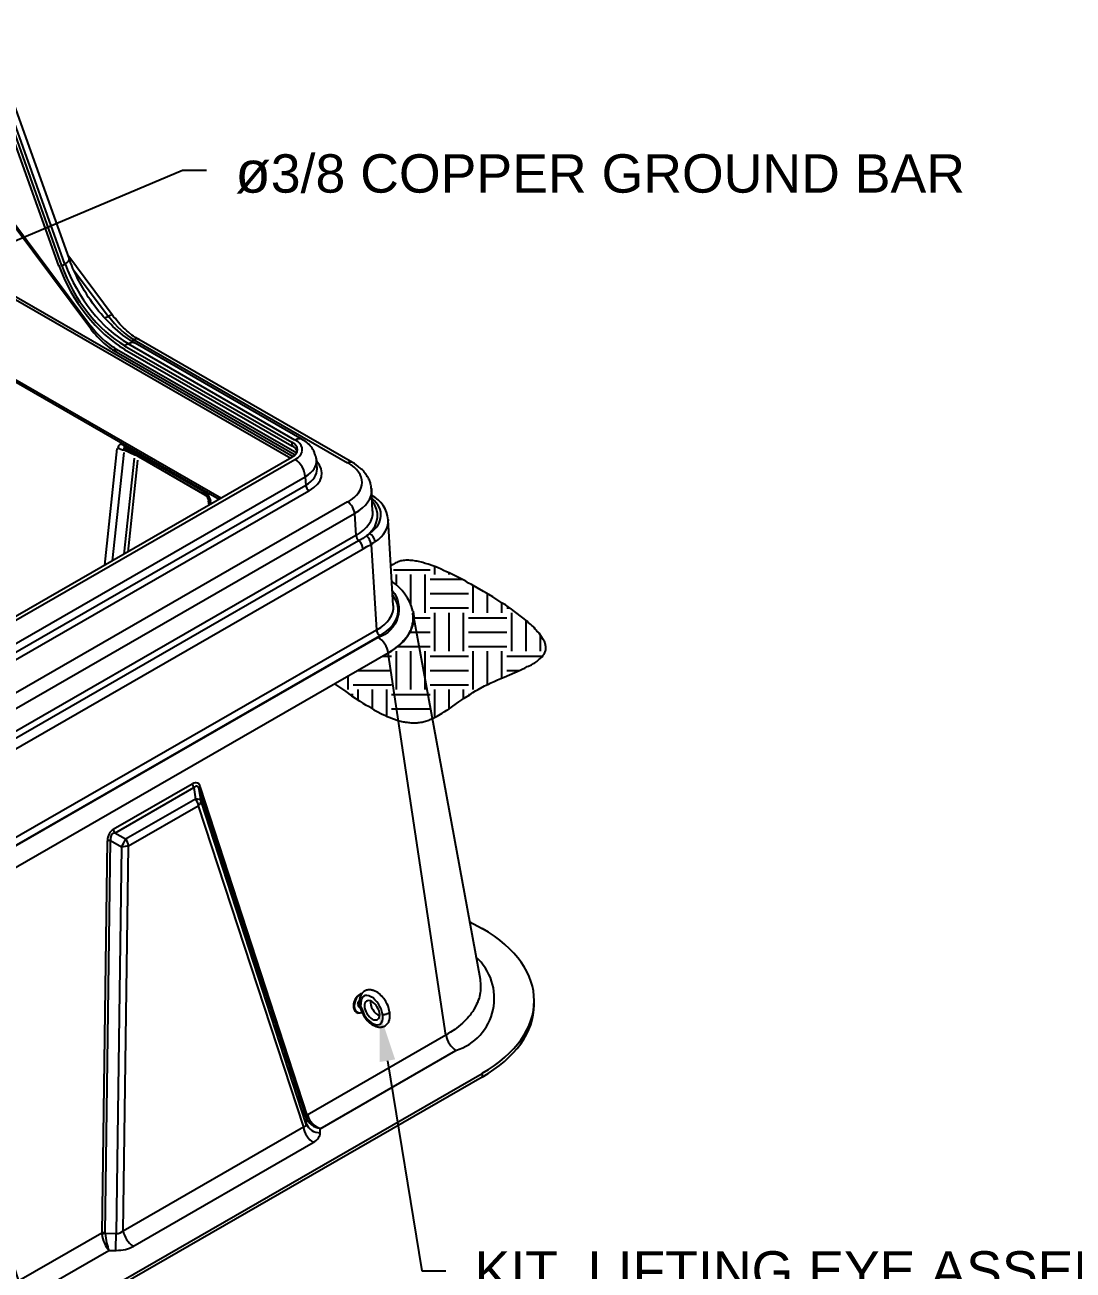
# Model space of a CAD drawing. Header units: feet. Extents: x -689 to 1837, y -511 to 1546.
# Drawn here: x 126.1 to 180.7, y 1274.6 to 1339.5 of the extents above; entities that cross this region are included whole.
import ezdxf
from ezdxf import colors
from ezdxf.entities.mleader import LeaderData, LeaderLine
from ezdxf.math import Vec2, Vec3

# ---------------------------------------------------------------- set-up
doc = ezdxf.new("R2010")
doc.units = ezdxf.units.FT
doc.header["$MEASUREMENT"] = 0
for name, color, linetype in [('EQUIPMENT', 6, 'Continuous'), ('PDF_THIN', 7, 'Continuous'), ('TEXT', 1, 'Continuous')]:
    doc.layers.add(name, color=color, linetype=linetype)
doc.styles.add('NEI-A', font='arial.ttf')

msp = doc.modelspace()

# ---------------------------------------------------------------- linework, layer by layer
at = {"layer": 'EQUIPMENT'}
for points in [[(141.301, 1316.3997), (141.26439, 1316.83901), (141.26439, 1316.93054), (141.24609, 1316.96715), (141.24609, 1317.02206), (141.22778, 1317.05867), (141.22778, 1317.09528), (141.20948, 1317.13189), (141.19117, 1317.1868), (141.17287, 1317.22341), (141.17287, 1317.26002), (141.13626, 1317.33324), (141.08135, 1317.40646), (141.04474, 1317.47968), (140.98982, 1317.5529), (140.93491, 1317.60781), (140.87999, 1317.68103), (140.80677, 1317.73595), (140.75186, 1317.79086), (140.67864, 1317.84578), (140.60542, 1317.88239), (140.5322, 1317.9373), (131.81912, 1322.95281), (131.7642, 1322.98942), (131.69098, 1323.02603), (131.56285, 1323.09925), (131.17845, 1323.37383), (130.66591, 1323.81314), (130.55609, 1323.94127), (130.29982, 1324.19754), (130.17169, 1324.32567), (130.06186, 1324.47211), (129.93372, 1324.60025), (129.60424, 1325.03956), (129.49441, 1325.20431), (129.38458, 1325.35074), (129.29305, 1325.51549), (129.18323, 1325.68023), (129.0917, 1325.82667), (128.81713, 1326.3209), (128.74391, 1326.50395), (128.67069, 1326.66869), (128.57917, 1326.83343), (128.52425, 1326.99818), (128.45103, 1327.16292), (128.39612, 1327.32766), (124.02127, 1339.53696)], [(127.84698, 1326.97987), (123.47213, 1339.17087)], [(124.53381, 1330.36626), (129.4578, 1323.77653), (129.53102, 1323.6667), (129.67746, 1323.48365), (129.76898, 1323.39213), (129.8422, 1323.30061), (130.02525, 1323.11756), (130.18999, 1322.95281), (130.46456, 1322.73316), (130.55609, 1322.67824), (130.64761, 1322.60502), (130.83066, 1322.49519), (140.16611, 1317.13189)], [(124.58872, 1330.43948), (129.49441, 1323.84975)], [(120.90946, 1327.91342), (139.92814, 1316.94884)], [(121.05589, 1327.98663), (140.05628, 1317.04036)], [(120.37862, 1327.60223), (120.37862, 1324.0511), (136.3221, 1314.8804)], [(144.19316, 1314.20312), (144.13825, 1315.35632), (144.11994, 1315.41124), (144.11994, 1315.52107), (144.10164, 1315.55768), (144.08333, 1315.61259), (144.08333, 1315.6675), (144.06503, 1315.72242), (144.04672, 1315.75903), (144.02842, 1315.81394), (143.99181, 1315.86886), (143.9735, 1315.90547), (143.9552, 1315.96038), (143.91859, 1315.99699), (143.90029, 1316.05191), (143.86368, 1316.08851), (143.82707, 1316.14343), (143.80876, 1316.18004), (143.77215, 1316.21665), (143.73554, 1316.27156), (143.69893, 1316.30817), (143.66232, 1316.34478), (143.60741, 1316.38139), (143.53419, 1316.45461), (143.47927, 1316.49122), (143.44267, 1316.52783), (143.25962, 1316.67427), (143.14979, 1316.72918), (132.02047, 1323.13586), (131.83742, 1323.24569), (131.7459, 1323.31891), (131.65437, 1323.37383), (131.47133, 1323.52026), (131.39811, 1323.59348), (131.30658, 1323.68501), (131.21506, 1323.75823), (131.03201, 1323.94127), (130.95879, 1324.0328), (130.86727, 1324.12432), (130.79405, 1324.23415), (130.70252, 1324.32567), (130.62931, 1324.4355), (128.3229, 1327.52901)], [(128.59747, 1326.79682), (130.42795, 1324.34398), (130.2449, 1324.25246)], [(136.19396, 1314.80718), (120.48845, 1323.84975), (120.43353, 1323.86805), (120.37862, 1323.90466), (120.21387, 1323.95958), (120.14065, 1323.99619), (120.08574, 1324.01449), (120.01252, 1324.0328), (119.9393, 1324.0328), (119.79286, 1324.06941), (119.71964, 1324.06941), (119.64643, 1324.08771)], [(130.73913, 1322.71485), (140.23933, 1317.24172)], [(140.1478, 1317.90069), (131.45302, 1322.91621), (131.26997, 1322.80638), (139.98306, 1317.79086), (139.98306, 1317.58951), (131.26997, 1322.60502)], [(131.65437, 1323.04434), (131.7642, 1323.11756), (142.89352, 1316.71088)], [(130.2449, 1311.38418), (130.88557, 1317.46137)], [(131.23336, 1317.60781), (135.35194, 1315.24649)], [(131.32489, 1317.42477), (131.34319, 1317.42477), (135.46177, 1315.04514), (135.48008, 1315.02684), (135.49838, 1315.00853), (135.51669, 1315.00853), (135.53499, 1314.99023), (135.53499, 1314.97192), (135.5716, 1314.93531), (135.5716, 1314.91701), (135.58991, 1314.8987), (135.58991, 1314.8804), (135.60821, 1314.86209), (135.60821, 1314.84379), (135.62652, 1314.82548), (135.68143, 1314.5143), (135.64482, 1314.73396)], [(140.5139, 1317.49798), (140.5139, 1317.29663)], [(139.98306, 1316.98545), (87.1371, 1286.56287)], [(140.1478, 1316.87562), (87.32015, 1286.45304)], [(131.23336, 1317.26002), (130.62931, 1311.60384)], [(131.25167, 1311.95163), (131.78251, 1316.94884)], [(131.94725, 1316.85732), (131.43472, 1312.06146)], [(135.51669, 1315.00853), (131.96556, 1317.04036)], [(88.01573, 1284.80561), (140.87999, 1315.24649)], [(142.89352, 1314.67905), (117.94408, 1300.30978)], [(135.75465, 1314.66074), (135.77295, 1314.56922), (135.75465, 1314.69735)], [(144.02842, 1313.03161), (143.9552, 1312.95839), (143.88198, 1312.90348), (143.77215, 1312.84857), (143.68063, 1312.77535), (143.5708, 1312.70213), (143.46097, 1312.64721), (118.25526, 1298.13151)], [(89.11402, 1280.79686), (89.20554, 1280.85177), (89.26046, 1280.88838), (89.31537, 1280.90669), (89.53503, 1281.03482), (89.73638, 1281.16296), (114.9604, 1295.67866), (115.07023, 1295.75188), (115.19836, 1295.8068), (118.23696, 1297.56406), (118.36509, 1297.63728), (118.47492, 1297.7105), (143.69893, 1312.2262), (143.90029, 1312.35434), (144.11994, 1312.46416), (144.17486, 1312.50077), (144.21147, 1312.53738), (144.26638, 1312.55569), (144.30299, 1312.5923)], [(144.11994, 1312.46416), (144.39451, 1307.99779), (119.73795, 1293.81157), (119.20711, 1296.35594)], [(90.1757, 1275.2322), (144.99857, 1306.80798), (145.18162, 1306.91781), (145.32806, 1307.02764), (145.41958, 1307.08255), (145.56602, 1307.19238), (145.74907, 1307.37543), (145.80398, 1307.44865), (145.8589, 1307.50356), (145.91381, 1307.57678), (145.96873, 1307.6317), (146.02364, 1307.70492), (146.06025, 1307.75983), (146.17008, 1307.97949), (146.20669, 1308.0344), (146.2433, 1308.18084), (146.27991, 1308.25406), (146.27991, 1308.32728), (146.29821, 1308.38219), (146.31652, 1308.45541), (146.31652, 1308.74829), (146.29821, 1308.82151), (146.29821, 1308.87642), (149.79443, 1289.80282), (149.79443, 1289.69299), (149.81274, 1289.60147), (149.81274, 1289.19876), (149.79443, 1289.08893), (149.75782, 1288.90589), (149.73952, 1288.79606), (149.70291, 1288.70453), (149.6663, 1288.59471), (149.61138, 1288.50318), (149.57477, 1288.41166), (149.46494, 1288.22861), (149.41003, 1288.11878), (149.33681, 1288.02726), (149.2819, 1287.93573), (149.20868, 1287.86251), (149.13546, 1287.77099), (148.87919, 1287.51472), (148.76936, 1287.4232), (148.67784, 1287.33167), (148.56801, 1287.25845), (148.47649, 1287.18524), (148.25683, 1287.0388), (148.12869, 1286.96558), (148.01887, 1286.89236), (140.78847, 1282.71886), (135.22381, 1299.79724)], [(148.01887, 1286.89236), (144.99857, 1306.80798)], [(134.8028, 1299.96199), (130.68422, 1297.60067)], [(140.73355, 1282.57243), (140.73355, 1282.24294), (135.26042, 1299.08336), (135.15059, 1299.68741), (140.71525, 1282.60904)], [(130.37304, 1297.01491), (130.08016, 1276.56845), (125.76023, 1274.079), (120.19557, 1291.15738)], [(149.22698, 1292.80481), (149.90426, 1292.43871)], [(143.51588, 1288.77775), (143.51588, 1288.5764), (143.53419, 1288.52149), (143.53419, 1288.46657), (143.55249, 1288.42996), (143.55249, 1288.30183), (143.5891, 1288.22861), (143.60741, 1288.15539), (143.68063, 1288.00895), (143.71724, 1287.91743), (143.75385, 1287.84421), (143.80876, 1287.78929), (143.91859, 1287.64286), (144.02842, 1287.53303), (144.10164, 1287.47811), (144.15655, 1287.4415), (144.37621, 1287.33167), (144.41282, 1287.33167), (144.44943, 1287.31337), (144.48604, 1287.31337), (144.52265, 1287.29506), (144.63248, 1287.29506), (144.66909, 1287.31337), (144.7057, 1287.31337), (144.74231, 1287.33167), (144.77892, 1287.33167), (144.85213, 1287.36828), (144.96196, 1287.47811), (144.98027, 1287.51472), (145.03518, 1287.56964), (145.03518, 1287.60625), (145.07179, 1287.67947), (145.07179, 1287.71607), (145.0901, 1287.75268), (145.0901, 1288.02726), (145.05349, 1288.17369), (145.03518, 1288.26522), (144.99857, 1288.41166), (144.96196, 1288.50318), (144.88874, 1288.64962), (144.77892, 1288.79606), (144.724, 1288.85097), (144.66909, 1288.92419), (144.61417, 1288.97911), (144.55926, 1289.03402), (144.48604, 1289.08893), (144.46773, 1289.10724), (144.24808, 1289.21707), (144.21147, 1289.21707), (144.17486, 1289.23537), (144.13825, 1289.23537), (144.10164, 1289.25368), (143.9552, 1289.25368), (143.91859, 1289.23537), (143.88198, 1289.23537), (143.73554, 1289.16215), (143.62571, 1289.05233), (143.5708, 1288.9425), (143.55249, 1288.92419), (143.55249, 1288.88758), (143.53419, 1288.85097), (143.53419, 1288.81436), (143.51588, 1288.77775)], [(143.51588, 1288.63131), (143.53419, 1288.61301), (143.53419, 1288.59471), (143.5708, 1288.5581), (143.5891, 1288.5581), (143.5708, 1288.39335), (143.64402, 1288.2103), (143.60741, 1288.2103), (143.5891, 1288.22861)], [(152.61337, 1288.46657), (152.61337, 1288.66792)], [(143.38775, 1288.04556), (143.42436, 1288.02726)], [(145.07179, 1288.10048), (145.07179, 1288.06387), (145.05349, 1288.06387), (145.05349, 1288.04556), (145.01688, 1288.00895), (144.99857, 1288.00895), (144.98027, 1287.99065), (144.94366, 1287.99065), (144.90705, 1287.97234), (144.85213, 1287.97234), (144.81553, 1287.95404), (144.77892, 1287.95404), (144.76061, 1287.97234), (144.7057, 1287.97234)], [(131.70929, 1275.87287), (141.09965, 1281.29109)]]:
    msp.add_lwpolyline(points, dxfattribs=at)
for points in [[(127.99341, 1326.97987), (128.15816, 1327.07139), (123.80161, 1339.26239), (123.63687, 1339.17087)], [(87.85099, 1285.09849), (87.85099, 1285.55611), (140.67864, 1315.97869), (140.71525, 1315.53937)], [(118.20035, 1299.13827), (118.20035, 1299.21149), (118.21865, 1299.2664), (118.23696, 1299.39454), (118.27357, 1299.54098), (118.27357, 1299.59589), (118.29187, 1299.66911), (118.29187, 1299.70572), (143.25962, 1314.07499), (143.31453, 1312.92178), (118.10882, 1298.40608)], [(130.75744, 1297.41762), (134.87602, 1299.79724), (134.96754, 1299.19318), (131.32489, 1297.10644)], [(135.11398, 1298.84539), (140.58712, 1282.0965), (131.19675, 1276.67828), (131.47133, 1296.75865)], [(149.90426, 1284.69578), (95.37426, 1253.30305), (95.37426, 1253.5044), (149.90426, 1284.89714)]]:
    msp.add_lwpolyline(points, close=True, dxfattribs=at)
for points in [[(131.84343, 1317.14677, 0.04520367), (131.80081, 1317.11358), (131.25167, 1317.36985)], [(145.27315, 1309.27913), (144.99857, 1313.7455, 0.26164122), (144.15655, 1315.00853)], [(145.21823, 1310.06624, -0.52727145), (144.48604, 1307.61339), (119.90269, 1293.46378), (119.90269, 1293.50039), (144.55926, 1307.70492)], [(141.46575, 1281.80362), (141.46575, 1282.00498), (148.5314, 1286.08695, 0.58348738), (149.57477, 1290.95602)], [(143.43253, 1288.48152, -0.18535999), (143.51302, 1288.71118)], [(126.43751, 1273.14545), (126.43751, 1273.34681), (130.44626, 1275.67152), (130.81235, 1275.67152, 0.00465965), (130.83241, 1276.54267)]]:
    msp.add_lwpolyline(points, format="xyb", dxfattribs=at)
msp.add_lwpolyline([(130.26321, 1276.58676), (130.53778, 1297.03322), (131.10523, 1296.70373), (130.83066, 1276.53184), (130.26321, 1276.55015, -0.0316734)], format="xyb", close=True, dxfattribs=at)
for centre, radius, start, end in [((131.78454, 1317.04748), 0.19675, 3.4516291, 5.9737031), ((128.75586, 1298.24581), 2.81591, 327.2296316, 336.3559344), ((143.6165, 1288.54868), 0.24685, 249.6298043, 258.6709617), ((143.63864, 1288.5696), 0.17428, 243.0082306, 252.1585375), ((139.02972, 1282.08673), 1.78183, 16.2458518, 17.378348), ((148.69285, 1284.81243), 8.15869, 194.6473968, 195.0331235), ((130.64306, 1276.58321), 0.56285, 181.9738513, 187.935815), ((130.8461, 1277.06893), 0.52087, 270.1264971, 313.5348861)]:
    msp.add_arc(centre, radius, start, end, dxfattribs=at)
for points in [[(128.169, 1327.07439), (128.33208, 1327.17852), (128.41386, 1327.28017), (128.38946, 1327.3484)], [(128.17259, 1327.0839), (128.80472, 1325.33867), (130.08618, 1323.71753), (131.45948, 1322.92578)], [(127.85122, 1326.99583), (128.50683, 1325.1635), (129.84498, 1323.46239), (131.28342, 1322.63269)], [(127.99749, 1326.98674), (128.62284, 1325.23724), (129.90059, 1323.61352), (131.27476, 1322.82208)], [(129.51453, 1323.85855), (129.47535, 1323.81606), (129.45851, 1323.78783), (129.4662, 1323.77753)], [(129.51519, 1323.85139), (129.8801, 1323.36259), (130.30964, 1322.96618), (130.74531, 1322.71615)], [(130.43678, 1324.35538), (130.83425, 1323.82541), (131.30098, 1323.39521), (131.77339, 1323.12338)], [(130.63921, 1324.4345), (130.62691, 1324.45098), (130.55322, 1324.42009), (130.44108, 1324.35145)], [(132.02457, 1323.16022), (131.95953, 1323.19768), (131.8708, 1323.18788), (131.77781, 1323.13298)], [(130.74465, 1322.72198), (130.74663, 1322.62008), (130.78246, 1322.54338), (130.84486, 1322.50745)], [(131.83215, 1322.94542), (131.73353, 1323.00221), (131.60015, 1322.98935), (131.46121, 1322.90964)], [(130.90677, 1317.51009), (131.00114, 1317.43814), (131.12894, 1317.39389), (131.26207, 1317.38708)], [(131.25332, 1317.61008), (131.05968, 1317.72181), (130.93368, 1317.67662), (130.91369, 1317.48829)], [(131.33845, 1317.42842), (131.22186, 1317.48258), (131.19126, 1317.4609), (131.25461, 1317.36899)], [(131.23977, 1317.61254), (131.24595, 1317.52075), (131.28112, 1317.4521), (131.33909, 1317.41871)], [(139.98415, 1316.98982), (140.3732, 1317.21495), (140.3732, 1317.57967), (139.98415, 1317.8048)], [(140.27164, 1317.31797), (140.23116, 1317.42608), (140.1377, 1317.52517), (140.00245, 1317.60344)], [(140.52693, 1317.92991), (140.42831, 1317.9867), (140.29493, 1317.97383), (140.15599, 1317.89412)], [(140.51967, 1317.49928), (140.48142, 1317.65412), (140.35713, 1317.79763), (140.16546, 1317.90828)], [(131.98367, 1317.05405), (131.93731, 1317.08914), (131.87456, 1317.11075), (131.80921, 1317.11412)], [(140.68187, 1316.00076), (140.67252, 1316.33303), (140.44085, 1316.72505), (140.15792, 1316.88736)], [(140.16546, 1316.88634), (140.35716, 1316.99701), (140.48145, 1317.14054), (140.51969, 1317.2954)], [(140.69615, 1316.00621), (141.08855, 1316.2365), (141.30039, 1316.54692), (141.28114, 1316.86347)], [(140.89606, 1315.2589), (141.60396, 1315.66346), (141.76105, 1316.28572), (141.28211, 1316.78793)], [(143.15389, 1316.73524), (143.08885, 1316.7727), (143.00012, 1316.7629), (142.90713, 1316.70799)], [(142.9132, 1314.67948), (143.88763, 1315.24051), (143.88763, 1316.14942), (142.9132, 1316.71044)], [(140.71478, 1315.55661), (141.10722, 1315.77891), (141.31905, 1316.085), (141.29975, 1316.40189)], [(140.71805, 1315.55255), (140.7231, 1315.44291), (140.80026, 1315.3122), (140.89256, 1315.25693)], [(135.77027, 1314.70061), (135.71672, 1314.93383), (135.56906, 1315.13762), (135.3723, 1315.24986)], [(135.37666, 1315.25122), (135.38283, 1315.15943), (135.41801, 1315.09078), (135.47597, 1315.05739)], [(135.62114, 1314.83111), (135.63337, 1314.77816), (135.68083, 1314.73491), (135.75614, 1314.70804)], [(143.27583, 1314.08418), (143.86538, 1314.42726), (144.18361, 1314.89384), (144.15464, 1315.37264)], [(144.03223, 1313.03179), (144.77804, 1313.55171), (144.83437, 1314.29281), (144.1703, 1314.84815)], [(143.25379, 1314.07404), (143.24478, 1314.29812), (143.08756, 1314.56436), (142.89822, 1314.67616)], [(143.33076, 1312.92778), (143.92033, 1313.26491), (144.23859, 1313.72826), (144.20963, 1314.20734)], [(144.02209, 1313.02589), (144.53527, 1313.54505), (144.58933, 1314.17434), (144.16765, 1314.72028)], [(144.32881, 1312.59266), (144.79647, 1312.92083), (145.04053, 1313.33488), (145.015, 1313.75678)], [(143.33563, 1312.93496), (143.3401, 1312.83816), (143.40126, 1312.72274), (143.48191, 1312.65895)], [(144.11375, 1312.47442), (144.10808, 1312.63346), (144.00327, 1312.82296), (143.87081, 1312.91364)], [(144.32228, 1312.60067), (144.31392, 1312.76655), (144.18609, 1312.95753), (144.03286, 1313.03308)], [(143.69462, 1312.23744), (143.68841, 1312.38477), (143.59559, 1312.56007), (143.47264, 1312.65665)], [(144.5791, 1307.70608), (145.52979, 1308.25571), (145.79562, 1309.08681), (145.24764, 1309.79629)], [(144.41074, 1308.00379), (145.00032, 1308.34091), (145.31857, 1308.80427), (145.28962, 1309.28335)], [(144.39731, 1308.01097), (144.40237, 1307.90133), (144.47953, 1307.77062), (144.57182, 1307.71536)], [(145.01252, 1306.80927), (144.96856, 1307.12448), (144.75089, 1307.46069), (144.49616, 1307.60682)], [(134.80859, 1299.98236), (134.81741, 1299.92537), (134.84357, 1299.86374), (134.88133, 1299.81104)], [(135.23165, 1299.82192), (135.16149, 1300.03856), (135.00487, 1300.09971), (134.80954, 1299.98673)], [(135.17454, 1299.69059), (135.11909, 1299.8768), (135.01242, 1299.91806), (134.88703, 1299.80178)], [(135.12067, 1298.84962), (135.10325, 1298.96603), (135.05016, 1299.09168), (134.97308, 1299.19894)], [(135.26194, 1299.09235), (135.22816, 1299.15377), (135.12322, 1299.19507), (134.97913, 1299.20365)], [(135.22639, 1299.81308), (135.18228, 1299.77642), (135.15802, 1299.73477), (135.15896, 1299.69729)], [(135.12534, 1298.85406), (135.21501, 1298.92934), (135.26412, 1299.01508), (135.26188, 1299.09243)], [(130.69295, 1297.60934), (130.49931, 1297.49787), (130.38324, 1297.28026), (130.38011, 1297.02282)], [(130.75043, 1297.42976), (130.58135, 1297.37913), (130.50451, 1297.23475), (130.54332, 1297.04061)], [(130.69001, 1297.60274), (130.69883, 1297.54574), (130.72499, 1297.48412), (130.76275, 1297.43142)], [(130.55061, 1297.03317), (130.48509, 1297.03431), (130.42186, 1297.02672), (130.37483, 1297.01208)], [(131.12511, 1296.72213), (131.25859, 1296.71981), (131.3874, 1296.73588), (131.4832, 1296.76683)], [(131.47801, 1296.76288), (131.46059, 1296.87928), (131.40751, 1297.00493), (131.33043, 1297.11219)], [(149.9032, 1284.90406), (153.51676, 1286.98784), (153.51676, 1290.36631), (149.9032, 1292.45009)], [(143.64109, 1289.05164), (143.45779, 1289.03024), (143.27972, 1288.83503), (143.21969, 1288.58968)], [(143.61406, 1289.03725), (143.47338, 1288.99023), (143.34469, 1288.84754), (143.27937, 1288.66618)], [(144.10639, 1288.89312), (143.80965, 1289.04819), (143.58056, 1288.90886), (143.58262, 1288.57457)], [(144.70679, 1287.9871), (144.66573, 1288.34177), (144.40312, 1288.73805), (144.10639, 1288.89312)], [(143.21969, 1288.58968), (143.15965, 1288.34433), (143.23518, 1288.12045), (143.39842, 1288.05986)], [(143.27937, 1288.66618), (143.21406, 1288.48482), (143.22278, 1288.29436), (143.30204, 1288.17087)], [(143.30204, 1288.17087), (143.38131, 1288.04738), (143.5182, 1288.01099), (143.65804, 1288.07624)], [(143.43253, 1288.48152), (143.43612, 1288.40086), (143.47334, 1288.33852), (143.53057, 1288.31727)], [(143.64438, 1288.21792), (143.75884, 1287.84135), (144.06672, 1287.50007), (144.34827, 1287.43764)], [(143.87438, 1288.65911), (143.72346, 1288.56679), (143.73155, 1288.27873), (143.89244, 1288.01569)], [(144.43897, 1288.35), (144.27807, 1288.61303), (144.0253, 1288.75142), (143.87438, 1288.65911)], [(144.08185, 1288.68083), (144.06246, 1288.54675), (144.10798, 1288.37341), (144.20362, 1288.21705)], [(144.20362, 1288.21705), (144.29927, 1288.06068), (144.43286, 1287.94122), (144.56106, 1287.89741)], [(144.45703, 1287.70659), (144.60795, 1287.7989), (144.59986, 1288.08697), (144.43897, 1288.35)], [(149.9032, 1284.70271), (151.6385, 1285.70338), (152.61337, 1287.06057), (152.61337, 1288.47572)], [(143.89244, 1288.01569), (144.05333, 1287.75266), (144.30611, 1287.61427), (144.45703, 1287.70659)], [(144.34827, 1287.43764), (144.62981, 1287.37522), (144.78848, 1287.61306), (144.71103, 1287.98142)], [(148.02323, 1286.89107), (148.06718, 1286.57586), (148.28485, 1286.23965), (148.53959, 1286.09352)], [(140.80935, 1282.7347), (140.76524, 1282.69804), (140.74099, 1282.65639), (140.74192, 1282.61892)], [(140.81101, 1282.68457), (140.76707, 1282.6518), (140.74217, 1282.61543), (140.74164, 1282.58321)], [(140.74533, 1282.59183), (140.83302, 1282.30923), (141.13278, 1282.07574), (141.47538, 1282.02319)], [(140.8141, 1282.69602), (140.89503, 1282.40014), (141.16785, 1282.12318), (141.47854, 1282.02151)], [(140.58259, 1282.09427), (140.68786, 1282.11844), (140.74591, 1282.17368), (140.74396, 1282.24784)], [(140.59148, 1282.09521), (140.63543, 1281.78), (140.8531, 1281.4438), (141.10784, 1281.29766)], [(140.75827, 1282.25393), (140.84428, 1281.98552), (141.13863, 1281.80059), (141.47512, 1281.80356)], [(141.10151, 1281.29278), (141.33983, 1281.43088), (141.47079, 1281.61617), (141.4656, 1281.8079)], [(130.09139, 1276.50717), (130.13603, 1276.19377), (130.28638, 1275.85167), (130.45755, 1275.67402)], [(130.27604, 1276.58671), (130.21052, 1276.58784), (130.14729, 1276.58026), (130.10026, 1276.56562)], [(130.27641, 1276.55098), (130.21228, 1276.54503), (130.15029, 1276.53082), (130.10365, 1276.51139)], [(130.26729, 1276.54811), (130.29139, 1276.22915), (130.37, 1275.86967), (130.45872, 1275.67263)], [(131.20112, 1276.6953), (131.24507, 1276.38009), (131.46274, 1276.04388), (131.71747, 1275.89774)], [(130.83485, 1275.6716), (131.16734, 1275.66863), (131.48867, 1275.74389), (131.72813, 1275.88081)]]:
    msp.add_open_spline(points, degree=3, dxfattribs=at)
at = {"layer": 'PDF_THIN', "lineweight": 25}
for points in [[(142.21624, 1305.19716), (142.802, 1304.79445), (143.09487, 1304.5748), (143.53419, 1304.30022), (143.68063, 1304.19039), (143.82707, 1304.09887), (143.9735, 1304.02565), (144.26638, 1303.8426), (144.39451, 1303.76938), (144.68739, 1303.62295), (144.83383, 1303.56803), (144.96196, 1303.49481), (145.1084, 1303.4399), (145.23654, 1303.38498), (145.38297, 1303.33007), (145.51111, 1303.29346), (145.65755, 1303.25685), (145.71246, 1303.23855), (145.78568, 1303.22024), (145.8589, 1303.22024), (145.91381, 1303.20194), (145.98703, 1303.20194), (146.06025, 1303.18363), (146.11517, 1303.18363), (146.18839, 1303.16533), (146.51787, 1303.16533), (146.57279, 1303.18363), (146.64601, 1303.18363), (146.70092, 1303.20194), (146.77414, 1303.20194), (146.88397, 1303.23855), (146.95719, 1303.25685), (147.06702, 1303.29346), (147.14023, 1303.31176), (147.19515, 1303.33007), (147.26837, 1303.36668), (147.32328, 1303.38498), (147.45142, 1303.4582), (147.56125, 1303.51312), (147.81751, 1303.65956), (147.92734, 1303.73277), (148.05547, 1303.8243), (148.18361, 1303.89752), (148.69614, 1304.26361), (148.84258, 1304.35514), (148.97071, 1304.44666), (149.26359, 1304.62971), (149.41003, 1304.73954), (149.55647, 1304.83106), (149.70291, 1304.90428), (150.03239, 1305.08733), (150.19714, 1305.16055), (150.36188, 1305.25207), (150.52662, 1305.32529), (150.70967, 1305.39851), (150.87441, 1305.47173), (151.05746, 1305.54495), (151.88118, 1305.91105), (152.02762, 1305.98427), (152.11914, 1306.02087), (152.19236, 1306.05748), (152.24727, 1306.09409), (152.32049, 1306.1124), (152.46693, 1306.18562), (152.57676, 1306.25884), (152.64998, 1306.29545), (152.75981, 1306.36867), (152.85133, 1306.46019), (152.90625, 1306.4968), (152.94286, 1306.53341), (152.99777, 1306.57002), (153.03438, 1306.60663), (153.07099, 1306.66154), (153.08929, 1306.69815), (153.1259, 1306.73476), (153.14421, 1306.77137), (153.16251, 1306.82629), (153.18082, 1306.8629), (153.19912, 1306.91781), (153.21743, 1306.95442), (153.21743, 1307.15577), (153.19912, 1307.19238), (153.19912, 1307.2473), (153.14421, 1307.41204), (153.1076, 1307.44865), (153.08929, 1307.50356), (152.86964, 1307.83305), (152.81472, 1307.88796), (152.75981, 1307.94288), (152.7232, 1307.99779), (152.66828, 1308.05271), (152.61337, 1308.12593), (152.55846, 1308.18084), (152.48524, 1308.23576), (152.43032, 1308.29067), (152.37541, 1308.34558), (152.30219, 1308.4005), (152.24727, 1308.45541), (152.17405, 1308.51033), (152.02762, 1308.63846), (151.5883, 1308.96795), (151.42356, 1309.09608), (151.25881, 1309.20591), (151.11238, 1309.31574), (150.94763, 1309.40726), (150.4534, 1309.73675), (150.12392, 1309.9198), (149.97748, 1310.01132), (149.64799, 1310.19437), (149.35512, 1310.37742), (149.19037, 1310.45064), (149.04393, 1310.54216), (148.45818, 1310.83504), (148.33005, 1310.90826), (148.18361, 1310.98148), (148.03717, 1311.03639), (147.89073, 1311.10961), (147.7626, 1311.16452), (147.61616, 1311.23774), (147.48803, 1311.29266), (147.34159, 1311.34757), (147.08532, 1311.4391), (146.93888, 1311.47571), (146.81075, 1311.51231), (146.51787, 1311.58553), (146.44465, 1311.58553), (146.29821, 1311.62214), (146.15178, 1311.62214), (146.07856, 1311.64045), (145.93212, 1311.64045), (145.8589, 1311.62214), (145.78568, 1311.62214), (145.71246, 1311.60384), (145.65755, 1311.60384), (145.58433, 1311.56723), (145.51111, 1311.54892), (145.45619, 1311.51231), (145.38297, 1311.49401), (145.27315, 1311.42079), (145.14501, 1311.34757)], [(145.29145, 1311.14622), (147.19515, 1311.14622)], [(145.43789, 1310.34081), (145.43789, 1310.88995)], [(146.18839, 1309.35235), (146.18839, 1310.88995)], [(146.93888, 1308.89473), (146.93888, 1310.88995)], [(147.43311, 1310.88995), (147.43311, 1311.31096)], [(148.18361, 1310.88995), (148.18361, 1310.96317)], [(147.19515, 1310.65199), (148.84258, 1310.65199)], [(149.42833, 1308.89473), (149.42833, 1310.3225)], [(147.19515, 1309.90149), (149.19037, 1309.90149)], [(150.17883, 1308.89473), (150.17883, 1309.88319)], [(147.19515, 1309.151), (149.19037, 1309.151)], [(150.92933, 1308.89473), (150.92933, 1309.42557)], [(151.1856, 1309.151), (151.33203, 1309.151)], [(146.33482, 1308.63846), (147.19515, 1308.63846)], [(147.43311, 1306.89951), (147.43311, 1308.89473)], [(148.18361, 1306.89951), (148.18361, 1308.89473)], [(148.93411, 1306.89951), (148.93411, 1308.89473)], [(149.19037, 1308.63846), (151.1856, 1308.63846)], [(151.44186, 1306.89951), (151.44186, 1308.89473)], [(152.19236, 1306.89951), (152.19236, 1308.51033)], [(146.13347, 1307.88796), (147.19515, 1307.88796)], [(149.19037, 1307.88796), (151.1856, 1307.88796)], [(152.94286, 1306.89951), (152.94286, 1307.74153)], [(145.51111, 1307.13747), (147.19515, 1307.13747)], [(149.19037, 1307.13747), (151.1856, 1307.13747)], [(153.18082, 1307.13747), (153.21743, 1307.13747)], [(144.724, 1306.64324), (145.18162, 1306.64324)], [(145.43789, 1304.90428), (145.43789, 1306.89951)], [(146.18839, 1304.90428), (146.18839, 1306.89951)], [(146.93888, 1304.90428), (146.93888, 1306.89951)], [(147.19515, 1306.64324), (149.19037, 1306.64324)], [(149.42833, 1304.90428), (149.42833, 1306.89951)], [(150.17883, 1305.16055), (150.17883, 1306.89951)], [(150.92933, 1305.50834), (150.92933, 1306.89951)], [(151.1856, 1306.64324), (153.05269, 1306.64324)], [(143.42436, 1305.89274), (145.18162, 1305.89274)], [(147.19515, 1305.89274), (149.19037, 1305.89274)], [(151.1856, 1305.89274), (151.84457, 1305.89274)], [(142.93013, 1304.90428), (142.93013, 1305.61817)], [(143.1864, 1305.14224), (145.18162, 1305.14224)], [(147.19515, 1305.14224), (149.19037, 1305.14224)], [(143.00335, 1304.64801), (143.1864, 1304.64801)], [(143.44267, 1304.35514), (143.44267, 1304.90428)], [(144.19316, 1303.89752), (144.19316, 1304.90428)], [(144.94366, 1303.51312), (144.94366, 1304.90428)], [(145.18162, 1304.64801), (147.19515, 1304.64801)], [(147.43311, 1303.4399), (147.43311, 1304.90428)], [(148.18361, 1303.89752), (148.18361, 1304.90428)], [(148.93411, 1304.42836), (148.93411, 1304.90428)], [(149.19037, 1304.64801), (149.26359, 1304.64801)], [(145.18162, 1303.89752), (147.19515, 1303.89752)]]:
    msp.add_lwpolyline(points, dxfattribs=at)
msp.add_arc((143.66706, 1308.27663), 2.72516, 15.0936058, 56.2363973, dxfattribs=at)
msp.add_open_spline([(145.02083, 1306.80854), (146.01361, 1307.38183), (146.49229, 1308.18773), (146.3179, 1308.99221)], degree=3, dxfattribs=at)

# ---------------------------------------------------------------- leaders
at = {"layer": 'TEXT'}
ml = msp.add_multileader_mtext('Standard', dxfattribs=at)
ml.set_content('{\\H1.08333x;ø}3/8 COPPER GROUND BAR', color=256, style='NEI-A')
ml.set_leader_properties()
ml.build(insert=Vec2(0, 0))
ml.multileader.update_dxf_attribs({"dogleg_length": 0.0625, "arrow_head_size": 2.5, "scale": 20})
ctx = ml.context
ctx.base_point, ctx.scale, ctx.char_height, ctx.arrow_head_size, ctx.landing_gap_size, ctx.plane_origin = Vec3(135.53996, 1331.96099), 20, 2, 2.5, 1.5, Vec3(69.91169, 1292.20077)
notes = []
notes.append((ctx, [(0, (1, 1, 0), (134.28996, 1331.96099), (1, 0), 1.25, [(0, [(118.43831, 1325.28668)], 0, [])])]))
ctx.mtext.insert, ctx.mtext.width, ctx.mtext.line_spacing_factor, ctx.mtext.flow_direction = Vec3(137.03996, 1332.96099), 18.4324606, 0.9, 5
ml = msp.add_multileader_mtext('Standard', dxfattribs=at)
ml.set_content('ADD 3 FT OF SLACK ON MVAC CABLES FOR SERVICE LOOP', color=256, style='NEI-A')
ml.set_leader_properties()
ml.build(insert=Vec2(0, 0))
ml.multileader.update_dxf_attribs({"dogleg_length": 0.0625, "arrow_head_size": 2.14436, "scale": 20})
ctx = ml.context
ctx.base_point, ctx.scale, ctx.char_height, ctx.arrow_head_size, ctx.landing_gap_size, ctx.plane_origin = Vec3(253.47911, 1325.31313), 20, 1.7154879, 2.14436, 1.28662, Vec3(213.54078, 1288.22365)
ctx.text_align_type = 2
notes.append((ctx, [(1, (1, 1, 0), (273.86867, 1325.31313), (-1, 0), 1.07218, [(0, [(306.31772, 1307.66004)], 0, [])])]))
ctx.mtext.insert, ctx.mtext.width, ctx.mtext.defined_height, ctx.mtext.alignment, ctx.mtext.line_spacing_factor, ctx.mtext.flow_direction = Vec3(271.50988, 1326.1855), 17.1506188, 4.59906, 3, 0.9, 5
ml = msp.add_multileader_mtext('Standard', dxfattribs=at)
ml.set_content('{\\H1.08333x;2 POS. 35kV 600 A,P JUNCTION INSERT SEE DETAIL 1.}', color=256, style='NEI-A')
ml.set_leader_properties()
ml.build(insert=Vec2(0, 0))
ml.multileader.update_dxf_attribs({"dogleg_length": 0.0625, "arrow_head_size": 2.5, "scale": 20})
ctx = ml.context
ctx.base_point, ctx.scale, ctx.char_height, ctx.arrow_head_size, ctx.landing_gap_size, ctx.plane_origin = Vec3(125.03226, 1263.11274), 20, 2, 2.5, 1.5, Vec3(80.91053, 1283.44209)
notes.append((ctx, [(0, (1, 1, 0), (123.78226, 1263.11274), (1, 0), 1.25, [(0, [(100.17621, 1315.6458)], 0, [])])]))
ctx.mtext.insert, ctx.mtext.width, ctx.mtext.line_spacing_factor, ctx.mtext.flow_direction = Vec3(126.53226, 1264.13122), 32.8297529, 0.9, 5
ml = msp.add_multileader_mtext('Standard', dxfattribs=at)
ml.set_content('KIT, LIFTING EYE ASSEMBLY', color=256, style='NEI-A')
ml.set_leader_properties()
ml.build(insert=Vec2(0, 0))
ml.multileader.update_dxf_attribs({"dogleg_length": 0.0625, "arrow_head_size": 2.5, "scale": 20})
ctx = ml.context
ctx.base_point, ctx.scale, ctx.char_height, ctx.arrow_head_size, ctx.landing_gap_size, ctx.plane_origin = Vec3(148.00583, 1274.60984), 20, 2, 2.5, 1.5, Vec3(97.85949, 1243.50397)
notes.append((ctx, [(0, (1, 1, 0), (146.75583, 1274.60984), (1, 0), 1.25, [(0, [(144.56023, 1288.0228)], 0, [])])]))
ctx.mtext.insert, ctx.mtext.width, ctx.mtext.line_spacing_factor, ctx.mtext.flow_direction = Vec3(149.50583, 1275.62689), 24.0519796, 0.9, 5
for ctx, leaders in notes:
    for number, flags, end, landing, length, lines in leaders:
        leader = LeaderData()
        leader.index, (leader.has_last_leader_line, leader.has_dogleg_vector, leader.attachment_direction) = number, flags
        leader.last_leader_point, leader.dogleg_vector, leader.dogleg_length = Vec3(end), Vec3(landing), length
        for number, points, colour, breaks in lines:
            line = LeaderLine()
            line.index, line.vertices, line.color, line.breaks = number, Vec3.list(points), colors.encode_raw_color(colour), breaks
            leader.lines.append(line)
        ctx.leaders.append(leader)

doc.saveas('drawing.dxf')
